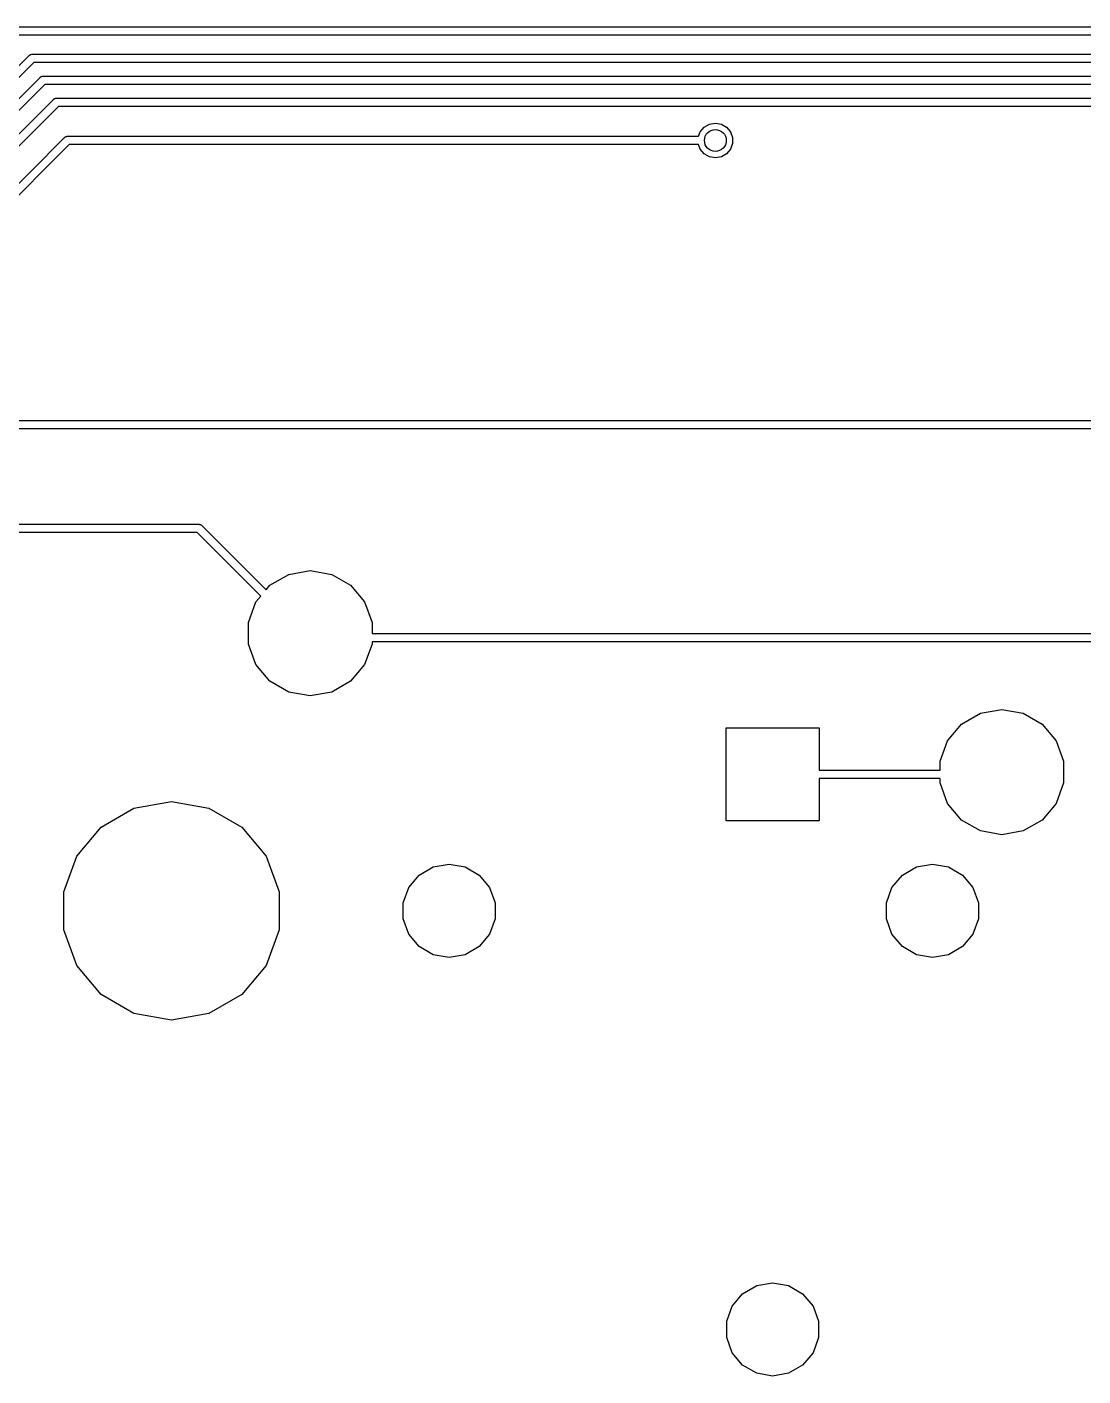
# Model space of a CAD drawing. Extents: x 16 to 277, y -108 to -11.
# Drawn here: x 171.36 to 190.67, y -68.51 to -43.82 of the extents above; entities that cross this region are included whole.
import ezdxf

# ---------------------------------------------------------------- set-up
doc = ezdxf.new("R2010")
doc.units = 0
doc.header["$MEASUREMENT"] = 0
doc.layers.add('BLACK', color=7, linetype='CONTINUOUS')

msp = doc.modelspace()

# ---------------------------------------------------------------- linework, layer by layer
at = {"layer": 'Black'}
for p, q in [((161.588, -43.8238), (257.5, -43.8238)), ((257.5, -43.9762), (161.614, -43.9762)), ((168.268, -47.4738), (171.396, -44.3461)), ((171.396, -44.3461), (171.399, -44.3442)), ((171.399, -44.3442), (171.401, -44.3416)), ((171.401, -44.3416), (171.41, -44.3366)), ((171.41, -44.3366), (171.418, -44.3309)), ((171.418, -44.3309), (171.421, -44.3301)), ((171.421, -44.3301), (171.424, -44.3284)), ((171.424, -44.3284), (171.434, -44.3267)), ((171.434, -44.3267), (171.443, -44.3241)), ((171.443, -44.3241), (171.447, -44.3244)), ((171.447, -44.3244), (171.45, -44.3238)), ((171.45, -44.3238), (239.85, -44.3238)), ((171.482, -44.4762), (168.354, -47.6039)), ((239.85, -44.4762), (171.482, -44.4762)), ((168.518, -47.8238), (171.596, -44.7461)), ((171.682, -44.8762), (168.604, -47.9539)), ((171.596, -44.7461), (171.599, -44.7442)), ((171.599, -44.7442), (171.601, -44.7416)), ((171.601, -44.7416), (171.61, -44.7367)), ((171.61, -44.7367), (171.618, -44.7309)), ((171.618, -44.7309), (171.621, -44.7301)), ((171.621, -44.7301), (171.624, -44.7284)), ((171.624, -44.7284), (171.634, -44.7267)), ((171.634, -44.7267), (171.643, -44.7241)), ((171.643, -44.7241), (171.647, -44.7244)), ((171.647, -44.7244), (171.65, -44.7238)), ((171.65, -44.7238), (220.35, -44.7238)), ((220.318, -44.8762), (171.682, -44.8762)), ((168.818, -48.1738), (171.846, -45.1461)), ((171.846, -45.1461), (171.849, -45.1442)), ((171.849, -45.1442), (171.851, -45.1416)), ((171.851, -45.1416), (171.86, -45.1366)), ((171.86, -45.1366), (171.868, -45.1309)), ((171.868, -45.1309), (171.871, -45.1301)), ((171.871, -45.1301), (171.874, -45.1284)), ((171.874, -45.1284), (171.884, -45.1267)), ((171.884, -45.1267), (171.893, -45.1241)), ((171.893, -45.1241), (171.897, -45.1244)), ((171.897, -45.1244), (171.9, -45.1238)), ((171.9, -45.1238), (203.112, -45.1238)), ((171.932, -45.2762), (168.904, -48.3039)), ((203.08, -45.2762), (171.932, -45.2762)), ((183.674, -45.7406), (183.745, -45.6559)), ((183.745, -45.6559), (183.841, -45.6005)), ((183.841, -45.6005), (183.95, -45.5813)), ((183.95, -45.5813), (184.059, -45.6005)), ((184.059, -45.6005), (184.155, -45.6559)), ((184.155, -45.6559), (184.226, -45.7406)), ((169.268, -48.6238), (172.046, -45.8461)), ((172.046, -45.8461), (172.049, -45.8442)), ((172.049, -45.8442), (172.051, -45.8416)), ((172.051, -45.8416), (172.06, -45.8367)), ((172.06, -45.8367), (172.068, -45.8309)), ((172.068, -45.8309), (172.071, -45.8301)), ((172.071, -45.8301), (172.074, -45.8284)), ((172.074, -45.8284), (172.084, -45.8267)), ((172.084, -45.8267), (172.093, -45.8241)), ((172.093, -45.8241), (172.097, -45.8244)), ((172.097, -45.8244), (172.1, -45.8238)), ((172.1, -45.8238), (183.644, -45.8238)), ((183.644, -45.8238), (183.674, -45.7406)), ((184.226, -45.7406), (184.264, -45.8447)), ((184.264, -45.8447), (184.264, -45.9553)), ((172.132, -45.9762), (169.354, -48.7539)), ((183.644, -45.9762), (172.132, -45.9762)), ((183.674, -46.0594), (183.644, -45.9762)), ((183.745, -46.1441), (183.674, -46.0594)), ((183.841, -46.1995), (183.745, -46.1441)), ((184.155, -46.1441), (184.059, -46.1995)), ((184.226, -46.0594), (184.155, -46.1441)), ((184.264, -45.9553), (184.226, -46.0594)), ((183.95, -46.2187), (183.841, -46.1995)), ((184.059, -46.1995), (183.95, -46.2187)), ((162.7, -51.0238), (274.7, -51.0238)), ((274.668, -51.1762), (162.732, -51.1762)), ((164.5, -52.9238), (174.5, -52.9238)), ((174.468, -53.0762), (164.532, -53.0762)), ((175.634, -54.2418), (174.468, -53.0762)), ((174.5, -52.9238), (174.503, -52.9244)), ((174.503, -52.9244), (174.507, -52.9241)), ((174.507, -52.9241), (174.516, -52.9267)), ((174.516, -52.9267), (174.526, -52.9284)), ((174.526, -52.9284), (174.529, -52.9301)), ((174.529, -52.9301), (174.532, -52.9309)), ((174.532, -52.9309), (174.54, -52.9367)), ((174.54, -52.9367), (174.549, -52.9416)), ((174.549, -52.9416), (174.551, -52.9442)), ((174.551, -52.9442), (174.554, -52.9461)), ((174.554, -52.9461), (175.732, -54.1246)), ((176.148, -53.8418), (176.54, -53.7726)), ((176.54, -53.7726), (176.932, -53.8418)), ((175.732, -54.1246), (175.802, -54.0411)), ((175.802, -54.0411), (176.148, -53.8418)), ((176.932, -53.8418), (177.278, -54.0411)), ((177.278, -54.0411), (177.534, -54.3463)), ((175.546, -54.3463), (175.634, -54.2418)), ((175.41, -54.7208), (175.546, -54.3463)), ((177.534, -54.3463), (177.67, -54.7208)), ((175.41, -55.1192), (175.41, -54.7208)), ((177.67, -54.7208), (177.67, -54.9238)), ((177.67, -54.9238), (194.41, -54.9238)), ((175.546, -55.4937), (175.41, -55.1192)), ((177.67, -55.1192), (177.534, -55.4937)), ((194.41, -55.0762), (177.67, -55.0762)), ((177.67, -55.0762), (177.67, -55.1192)), ((175.802, -55.7989), (175.546, -55.4937)), ((177.534, -55.4937), (177.278, -55.7989)), ((176.148, -55.9982), (175.802, -55.7989)), ((176.54, -56.0674), (176.148, -55.9982)), ((176.932, -55.9982), (176.54, -56.0674)), ((177.278, -55.7989), (176.932, -55.9982)), ((188.452, -56.5811), (188.798, -56.3818)), ((188.798, -56.3818), (189.19, -56.3126)), ((189.19, -56.3126), (189.582, -56.3818)), ((189.582, -56.3818), (189.928, -56.5811)), ((184.148, -58.3501), (184.148, -56.6509)), ((184.148, -56.6509), (185.847, -56.6509)), ((185.847, -56.6509), (185.847, -57.4238)), ((188.196, -56.8863), (188.452, -56.5811)), ((189.928, -56.5811), (190.184, -56.8863)), ((188.06, -57.2608), (188.196, -56.8863)), ((190.184, -56.8863), (190.32, -57.2608)), ((188.06, -57.4238), (188.06, -57.2608)), ((190.32, -57.2608), (190.32, -57.6592)), ((185.847, -57.4238), (188.06, -57.4238)), ((188.06, -57.5762), (185.847, -57.5762)), ((185.847, -57.5762), (185.847, -58.3501)), ((188.06, -57.6592), (188.06, -57.5762)), ((188.196, -58.0337), (188.06, -57.6592)), ((190.32, -57.6592), (190.184, -58.0337)), ((173.315, -58.1192), (174, -57.9985)), ((174, -57.9985), (174.685, -58.1192)), ((172.713, -58.4667), (173.315, -58.1192)), ((174.685, -58.1192), (175.287, -58.4667)), ((188.452, -58.3389), (188.196, -58.0337)), ((190.184, -58.0337), (189.928, -58.3389)), ((172.267, -58.9992), (172.713, -58.4667)), ((175.287, -58.4667), (175.733, -58.9992)), ((185.847, -58.3501), (184.148, -58.3501)), ((188.798, -58.5382), (188.452, -58.3389)), ((189.928, -58.3389), (189.582, -58.5382)), ((189.19, -58.6074), (188.798, -58.5382)), ((189.582, -58.5382), (189.19, -58.6074)), ((172.029, -59.6524), (172.267, -58.9992)), ((175.733, -58.9992), (175.971, -59.6524)), ((178.531, -59.3457), (178.788, -59.1974)), ((178.788, -59.1974), (179.08, -59.1458)), ((179.08, -59.1458), (179.372, -59.1974)), ((179.372, -59.1974), (179.629, -59.3457)), ((187.371, -59.3457), (187.628, -59.1974)), ((187.628, -59.1974), (187.92, -59.1458)), ((187.92, -59.1458), (188.212, -59.1974)), ((188.212, -59.1974), (188.469, -59.3457)), ((178.34, -59.5729), (178.531, -59.3457)), ((179.629, -59.3457), (179.82, -59.5729)), ((187.18, -59.5729), (187.371, -59.3457)), ((188.469, -59.3457), (188.66, -59.5729)), ((172.029, -60.3476), (172.029, -59.6524)), ((175.971, -59.6524), (175.971, -60.3476)), ((178.239, -59.8517), (178.34, -59.5729)), ((179.82, -59.5729), (179.921, -59.8517)), ((187.079, -59.8517), (187.18, -59.5729)), ((188.66, -59.5729), (188.761, -59.8517)), ((178.239, -60.1483), (178.239, -59.8517)), ((179.921, -59.8517), (179.921, -60.1483)), ((187.079, -60.1483), (187.079, -59.8517)), ((188.761, -59.8517), (188.761, -60.1483)), ((178.34, -60.4271), (178.239, -60.1483)), ((179.921, -60.1483), (179.82, -60.4271)), ((187.18, -60.4271), (187.079, -60.1483)), ((188.761, -60.1483), (188.66, -60.4271)), ((172.267, -61.0008), (172.029, -60.3476)), ((175.971, -60.3476), (175.733, -61.0008)), ((178.531, -60.6543), (178.34, -60.4271)), ((179.82, -60.4271), (179.629, -60.6543)), ((187.371, -60.6543), (187.18, -60.4271)), ((188.66, -60.4271), (188.469, -60.6543)), ((178.788, -60.8026), (178.531, -60.6543)), ((179.629, -60.6543), (179.372, -60.8026)), ((187.628, -60.8026), (187.371, -60.6543)), ((188.469, -60.6543), (188.212, -60.8026)), ((179.08, -60.8541), (178.788, -60.8026)), ((179.372, -60.8026), (179.08, -60.8541)), ((187.92, -60.8541), (187.628, -60.8026)), ((188.212, -60.8026), (187.92, -60.8541)), ((172.713, -61.5332), (172.267, -61.0008)), ((175.733, -61.0008), (175.287, -61.5332)), ((173.315, -61.8808), (172.713, -61.5332)), ((175.287, -61.5332), (174.685, -61.8808)), ((174, -62.0015), (173.315, -61.8808)), ((174.685, -61.8808), (174, -62.0015)), ((184.449, -67.0072), (184.706, -66.8591)), ((184.706, -66.8591), (184.997, -66.8076)), ((184.997, -66.8076), (185.289, -66.8591)), ((185.289, -66.8591), (185.546, -67.0072)), ((184.259, -67.2341), (184.449, -67.0072)), ((185.546, -67.0072), (185.736, -67.2341)), ((184.158, -67.5124), (184.259, -67.2341)), ((185.736, -67.2341), (185.837, -67.5124)), ((184.158, -67.8086), (184.158, -67.5124)), ((185.837, -67.5124), (185.837, -67.8086)), ((184.259, -68.087), (184.158, -67.8086)), ((185.837, -67.8086), (185.736, -68.087)), ((184.449, -68.3139), (184.259, -68.087)), ((185.736, -68.087), (185.546, -68.3139)), ((184.706, -68.462), (184.449, -68.3139)), ((185.546, -68.3139), (185.289, -68.462)), ((184.997, -68.5134), (184.706, -68.462)), ((185.289, -68.462), (184.997, -68.5134))]:
    msp.add_line(p, q, dxfattribs=at)
msp.add_circle((183.95, -45.9), 0.2, dxfattribs=at)

doc.saveas('drawing.dxf')
